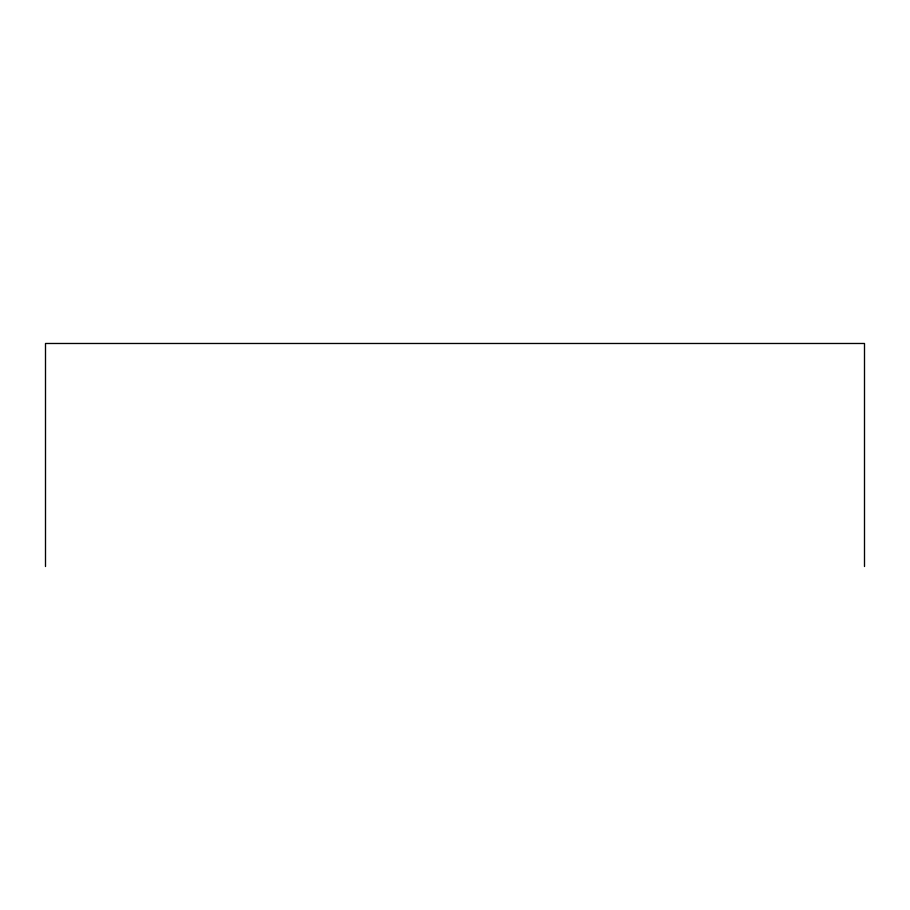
<?xml version="1.0" encoding="UTF-8"?>
<svg xmlns="http://www.w3.org/2000/svg" width="910" height="910" viewBox="0 0 910 910"><rect width="100%" height="100%" fill="white"/><g stroke="black" fill="none" stroke-linecap="round" stroke-linejoin="round"><path stroke-width="1.36" d="M864.5 566.52L864.5 343.479L45.5 343.479L45.5 566.52"/></g></svg>
